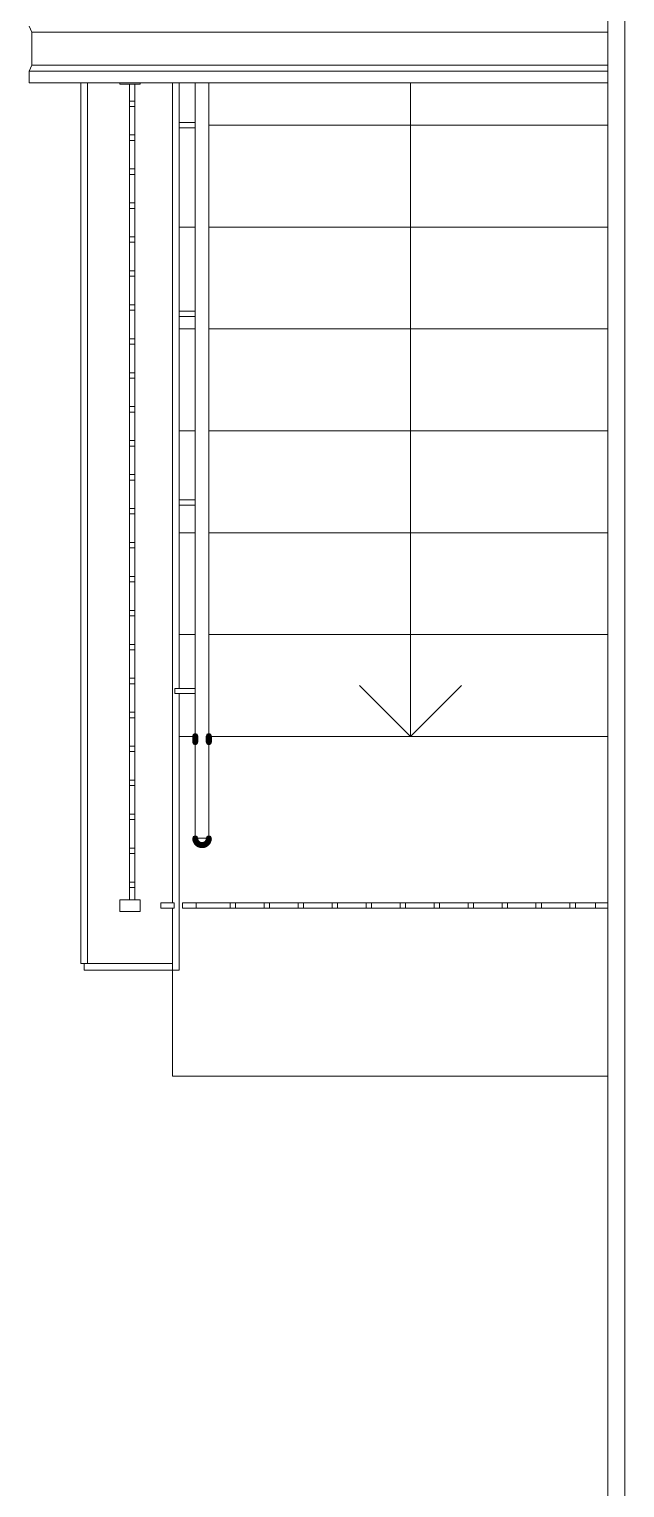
# Model space of a CAD drawing. Header units: millimetres. Extents: x 0 to 1189, y 0 to 841.
# Drawn here: x 738.27 to 755.8, y 568.72 to 611.68 of the extents above; entities that cross this region are included whole.
import ezdxf

# ---------------------------------------------------------------- set-up
doc = ezdxf.new("R2010")
doc.units = ezdxf.units.MM

msp = doc.modelspace()

# ---------------------------------------------------------------- hatches: boundary and pattern name
h = msp.add_hatch(color=7)
h.dxf.hatch_style = 2
h.paths.add_polyline_path([(743.244136, 590.859673), (743.217698, 590.923236), (743.154135, 590.949674), (743.090573, 590.923236), (743.064135, 590.859673), (743.090573, 590.787111), (743.154135, 590.760673), (743.217698, 590.787111)])
h = msp.add_hatch(color=7)
h.dxf.hatch_style = 2
h.paths.add_polyline_path([(743.244136, 590.850673), (743.217698, 590.914236), (743.154135, 590.940674), (743.090573, 590.914236), (743.064135, 590.850673), (743.064135, 590.840673), (743.090573, 590.777111), (743.154135, 590.750673), (743.217698, 590.777111), (743.244136, 590.840673)])
h = msp.add_hatch(color=7)
h.dxf.hatch_style = 2
h.paths.add_polyline_path([(743.244136, 590.840673), (743.217698, 590.904236), (743.154135, 590.930674), (743.090573, 590.904236), (743.064135, 590.840673), (743.064135, 590.830673), (743.090573, 590.767111), (743.154135, 590.740673), (743.217698, 590.767111), (743.244136, 590.830673)])
h = msp.add_hatch(color=7)
h.dxf.hatch_style = 2
h.paths.add_polyline_path([(743.244136, 590.830673), (743.217698, 590.894236), (743.154135, 590.920673), (743.090573, 590.894236), (743.064135, 590.830673), (743.064135, 590.819673), (743.090573, 590.756111), (743.154135, 590.729673), (743.217698, 590.756111), (743.244136, 590.819673)])
h = msp.add_hatch(color=7)
h.dxf.hatch_style = 2
h.paths.add_polyline_path([(743.244136, 590.819673), (743.217698, 590.883236), (743.154135, 590.909673), (743.090573, 590.883236), (743.064135, 590.819673), (743.064135, 590.809673), (743.090573, 590.746111), (743.154135, 590.719673), (743.217698, 590.746111), (743.244136, 590.809673)])
h = msp.add_hatch(color=7)
h.dxf.hatch_style = 2
h.paths.add_polyline_path([(743.244136, 590.809673), (743.217698, 590.873236), (743.154135, 590.899673), (743.090573, 590.873236), (743.064135, 590.809673), (743.064135, 590.798673), (743.090573, 590.735111), (743.154135, 590.708673), (743.217698, 590.735111), (743.244136, 590.798673)])
h = msp.add_hatch(color=7)
h.dxf.hatch_style = 2
h.paths.add_polyline_path([(743.244136, 590.798673), (743.217698, 590.862236), (743.154135, 590.888673), (743.090573, 590.862236), (743.064135, 590.798673), (743.064135, 590.787673), (743.090573, 590.724111), (743.154135, 590.697673), (743.217698, 590.724111), (743.244136, 590.787673)])
h = msp.add_hatch(color=7)
h.dxf.hatch_style = 2
h.paths.add_polyline_path([(743.244136, 590.787673), (743.217698, 590.851236), (743.154135, 590.877673), (743.090573, 590.851236), (743.064135, 590.787673), (743.064135, 590.775673), (743.090573, 590.712111), (743.154135, 590.685673), (743.217698, 590.712111), (743.244136, 590.775673)])
h = msp.add_hatch(color=7)
h.dxf.hatch_style = 2
h.paths.add_polyline_path([(743.244136, 590.775673), (743.217698, 590.839236), (743.154135, 590.865673), (743.090573, 590.839236), (743.064135, 590.775673), (743.064135, 590.764673), (743.090573, 590.701111), (743.154135, 590.674673), (743.217698, 590.701111), (743.244136, 590.764673)])
h = msp.add_hatch(color=7)
h.dxf.hatch_style = 2
h.paths.add_polyline_path([(743.244136, 590.764673), (743.217698, 590.828236), (743.154135, 590.854673), (743.090573, 590.828236), (743.064135, 590.764673), (743.064135, 590.752673), (743.090573, 590.689111), (743.154135, 590.662673), (743.217698, 590.689111), (743.244136, 590.752673)])
h = msp.add_hatch(color=7)
h.dxf.hatch_style = 2
h.paths.add_polyline_path([(743.244136, 590.752673), (743.217698, 590.816236), (743.154135, 590.842673), (743.090573, 590.816236), (743.064135, 590.752673), (743.064135, 590.741673), (743.090573, 590.678111), (743.154135, 590.651673), (743.217698, 590.678111), (743.244136, 590.741673)])
h = msp.add_hatch(color=7)
h.dxf.hatch_style = 2
h.paths.add_polyline_path([(743.244136, 590.741673), (743.217698, 590.805236), (743.154135, 590.831673), (743.090573, 590.805236), (743.064135, 590.741673), (743.064135, 590.729673), (743.090573, 590.666111), (743.154135, 590.639673), (743.217698, 590.666111), (743.244136, 590.729673)])
h = msp.add_hatch(color=7)
h.dxf.hatch_style = 2
h.paths.add_polyline_path([(743.244136, 590.729673), (743.217698, 590.793236), (743.154135, 590.819673), (743.090573, 590.793236), (743.064135, 590.729673), (743.064135, 590.717673), (743.090573, 590.654111), (743.154135, 590.627673), (743.217698, 590.654111), (743.244136, 590.717673)])
h = msp.add_hatch(color=7)
h.dxf.hatch_style = 2
h.paths.add_polyline_path([(743.244136, 590.717673), (743.217698, 590.781236), (743.154135, 590.807673), (743.090573, 590.781236), (743.064135, 590.717673), (743.064135, 590.705673), (743.090573, 590.642111), (743.154135, 590.615673), (743.217698, 590.642111), (743.244136, 590.705673)])
h = msp.add_hatch(color=7)
h.dxf.hatch_style = 2
h.paths.add_polyline_path([(743.244136, 590.705673), (743.217698, 590.769236), (743.154135, 590.795673), (743.090573, 590.769236), (743.064135, 590.705673), (743.064135, 590.693673), (743.090573, 590.630111), (743.154135, 590.603673), (743.217698, 590.630111), (743.244136, 590.693673)])
h = msp.add_hatch(color=7)
h.dxf.hatch_style = 2
h.paths.add_polyline_path([(743.244136, 590.693673), (743.217698, 590.757236), (743.154135, 590.783673), (743.090573, 590.757236), (743.064135, 590.693673), (743.064135, 590.681673), (743.090573, 590.618111), (743.154135, 590.591673), (743.217698, 590.618111), (743.244136, 590.681673)])
h = msp.add_hatch(color=7)
h.dxf.hatch_style = 2
h.paths.add_polyline_path([(743.244136, 590.681673), (743.217698, 590.745236), (743.154135, 590.771673), (743.090573, 590.745236), (743.064135, 590.681673), (743.090573, 590.614111), (743.154135, 590.587673), (743.217698, 590.614111)])
h = msp.add_hatch(color=7)
h.dxf.hatch_style = 2
h.paths.add_polyline_path([(743.464136, 590.856673), (743.490573, 590.793111), (743.554136, 590.766673), (743.617699, 590.793111), (743.644136, 590.856673), (743.617699, 590.923236), (743.554136, 590.949674), (743.490573, 590.923236)])
h = msp.add_hatch(color=7)
h.dxf.hatch_style = 2
h.paths.add_polyline_path([(743.464136, 590.846673), (743.490573, 590.783111), (743.554136, 590.756673), (743.617699, 590.783111), (743.644136, 590.846673), (743.644136, 590.856673), (743.617699, 590.920236), (743.554136, 590.946674), (743.490573, 590.920236), (743.464136, 590.856673)])
h = msp.add_hatch(color=7)
h.dxf.hatch_style = 2
h.paths.add_polyline_path([(743.464136, 590.836673), (743.490573, 590.773111), (743.554136, 590.746673), (743.617699, 590.773111), (743.644136, 590.836673), (743.644136, 590.846673), (743.617699, 590.910236), (743.554136, 590.936674), (743.490573, 590.910236), (743.464136, 590.846673)])
h = msp.add_hatch(color=7)
h.dxf.hatch_style = 2
h.paths.add_polyline_path([(743.464136, 590.826673), (743.490573, 590.763111), (743.554136, 590.736673), (743.617699, 590.763111), (743.644136, 590.826673), (743.644136, 590.836673), (743.617699, 590.900236), (743.554136, 590.926673), (743.490573, 590.900236), (743.464136, 590.836673)])
h = msp.add_hatch(color=7)
h.dxf.hatch_style = 2
h.paths.add_polyline_path([(743.464136, 590.815673), (743.490573, 590.752111), (743.554136, 590.725673), (743.617699, 590.752111), (743.644136, 590.815673), (743.644136, 590.826673), (743.617699, 590.890236), (743.554136, 590.916673), (743.490573, 590.890236), (743.464136, 590.826673)])
h = msp.add_hatch(color=7)
h.dxf.hatch_style = 2
h.paths.add_polyline_path([(743.464136, 590.805673), (743.490573, 590.742111), (743.554136, 590.715673), (743.617699, 590.742111), (743.644136, 590.805673), (743.644136, 590.815673), (743.617699, 590.879236), (743.554136, 590.905673), (743.490573, 590.879236), (743.464136, 590.815673)])
h = msp.add_hatch(color=7)
h.dxf.hatch_style = 2
h.paths.add_polyline_path([(743.464136, 590.794673), (743.490573, 590.731111), (743.554136, 590.704673), (743.617699, 590.731111), (743.644136, 590.794673), (743.644136, 590.805673), (743.617699, 590.869236), (743.554136, 590.895673), (743.490573, 590.869236), (743.464136, 590.805673)])
h = msp.add_hatch(color=7)
h.dxf.hatch_style = 2
h.paths.add_polyline_path([(743.464136, 590.783673), (743.490573, 590.720111), (743.554136, 590.693673), (743.617699, 590.720111), (743.644136, 590.783673), (743.644136, 590.794673), (743.617699, 590.858236), (743.554136, 590.884673), (743.490573, 590.858236), (743.464136, 590.794673)])
h = msp.add_hatch(color=7)
h.dxf.hatch_style = 2
h.paths.add_polyline_path([(743.464136, 590.771673), (743.490573, 590.708111), (743.554136, 590.681673), (743.617699, 590.708111), (743.644136, 590.771673), (743.644136, 590.783673), (743.617699, 590.847236), (743.554136, 590.873673), (743.490573, 590.847236), (743.464136, 590.783673)])
h = msp.add_hatch(color=7)
h.dxf.hatch_style = 2
h.paths.add_polyline_path([(743.464136, 590.760673), (743.490573, 590.697111), (743.554136, 590.670673), (743.617699, 590.697111), (743.644136, 590.760673), (743.644136, 590.771673), (743.617699, 590.835236), (743.554136, 590.861673), (743.490573, 590.835236), (743.464136, 590.771673)])
h = msp.add_hatch(color=7)
h.dxf.hatch_style = 2
h.paths.add_polyline_path([(743.464136, 590.748673), (743.490573, 590.685111), (743.554136, 590.658673), (743.617699, 590.685111), (743.644136, 590.748673), (743.644136, 590.760673), (743.617699, 590.824236), (743.554136, 590.850673), (743.490573, 590.824236), (743.464136, 590.760673)])
h = msp.add_hatch(color=7)
h.dxf.hatch_style = 2
h.paths.add_polyline_path([(743.464136, 590.737673), (743.490573, 590.674111), (743.554136, 590.647673), (743.617699, 590.674111), (743.644136, 590.737673), (743.644136, 590.748673), (743.617699, 590.812236), (743.554136, 590.838673), (743.490573, 590.812236), (743.464136, 590.748673)])
h = msp.add_hatch(color=7)
h.dxf.hatch_style = 2
h.paths.add_polyline_path([(743.464136, 590.725673), (743.490573, 590.662111), (743.554136, 590.635673), (743.617699, 590.662111), (743.644136, 590.725673), (743.644136, 590.737673), (743.617699, 590.801236), (743.554136, 590.827673), (743.490573, 590.801236), (743.464136, 590.737673)])
h = msp.add_hatch(color=7)
h.dxf.hatch_style = 2
h.paths.add_polyline_path([(743.464136, 590.713673), (743.490573, 590.650111), (743.554136, 590.623673), (743.617699, 590.650111), (743.644136, 590.713673), (743.644136, 590.725673), (743.617699, 590.789236), (743.554136, 590.815673), (743.490573, 590.789236), (743.464136, 590.725673)])
h = msp.add_hatch(color=7)
h.dxf.hatch_style = 2
h.paths.add_polyline_path([(743.464136, 590.701673), (743.490573, 590.638111), (743.554136, 590.611673), (743.617699, 590.638111), (743.644136, 590.701673), (743.644136, 590.713673), (743.617699, 590.777236), (743.554136, 590.803673), (743.490573, 590.777236), (743.464136, 590.713673)])
h = msp.add_hatch(color=7)
h.dxf.hatch_style = 2
h.paths.add_polyline_path([(743.464136, 590.689673), (743.490573, 590.626111), (743.554136, 590.599673), (743.617699, 590.626111), (743.644136, 590.689673), (743.644136, 590.701673), (743.617699, 590.765236), (743.554136, 590.791673), (743.490573, 590.765236), (743.464136, 590.701673)])
h = msp.add_hatch(color=7)
h.dxf.hatch_style = 2
h.paths.add_polyline_path([(743.464136, 590.677673), (743.490573, 590.614111), (743.554136, 590.587673), (743.617699, 590.614111), (743.644136, 590.677673), (743.644136, 590.689673), (743.617699, 590.753236), (743.554136, 590.779673), (743.490573, 590.753236), (743.464136, 590.689673)])
h = msp.add_hatch(color=7)
h.dxf.hatch_style = 2
h.paths.add_polyline_path([(743.064135, 587.844669), (743.090573, 587.781106), (743.154135, 587.754669), (743.217698, 587.781106), (743.244136, 587.844669), (743.217698, 587.911231), (743.154135, 587.937669), (743.090573, 587.911231)])
h = msp.add_hatch(color=7)
h.dxf.hatch_style = 2
h.paths.add_polyline_path([(743.065135, 587.828669), (743.091573, 587.765106), (743.155135, 587.738669), (743.218698, 587.765106), (743.245136, 587.828669), (743.218698, 587.900231), (743.155135, 587.926669), (743.091573, 587.900231)])
h = msp.add_hatch(color=7)
h.dxf.hatch_style = 2
h.paths.add_polyline_path([(743.06583, 587.825506), (743.099948, 587.765713), (743.166299, 587.747364), (743.226091, 587.781481), (743.244441, 587.847832), (743.209323, 587.915625), (743.142972, 587.933974), (743.08318, 587.899857)])
h = msp.add_hatch(color=7)
h.dxf.hatch_style = 2
h.paths.add_polyline_path([(743.06683, 587.809506), (743.100948, 587.749713), (743.167299, 587.731364), (743.227091, 587.765481), (743.245441, 587.831832), (743.210323, 587.899624), (743.143972, 587.917974), (743.08418, 587.883857)])
h = msp.add_hatch(color=7)
h.dxf.hatch_style = 2
h.paths.add_polyline_path([(743.06804, 587.800941), (743.103201, 587.741756), (743.169863, 587.724573), (743.229048, 587.759734), (743.246231, 587.826397), (743.21007, 587.892582), (743.143407, 587.909764), (743.084223, 587.874603)])
h = msp.add_hatch(color=7)
h.dxf.hatch_style = 2
h.paths.add_polyline_path([(743.071822, 587.78384), (743.112887, 587.728588), (743.180964, 587.718356), (743.236216, 587.75942), (743.246448, 587.827497), (743.203384, 587.89075), (743.135307, 587.900982), (743.080054, 587.859917)])
h = msp.add_hatch(color=7)
h.dxf.hatch_style = 2
h.paths.add_polyline_path([(743.073822, 587.77584), (743.114887, 587.720588), (743.182964, 587.710356), (743.238216, 587.75142), (743.248448, 587.819497), (743.205384, 587.88275), (743.137307, 587.892982), (743.082054, 587.851917)])
h = msp.add_hatch(color=7)
h.dxf.hatch_style = 2
h.paths.add_polyline_path([(743.075822, 587.76784), (743.116887, 587.712588), (743.184964, 587.702356), (743.240216, 587.74342), (743.250448, 587.811497), (743.207384, 587.87475), (743.139307, 587.884982), (743.084054, 587.843917)])
h = msp.add_hatch(color=7)
h.dxf.hatch_style = 2
h.paths.add_polyline_path([(743.078598, 587.757944), (743.12148, 587.70409), (743.18986, 587.696131), (743.243714, 587.739014), (743.251673, 587.807394), (743.20679, 587.868248), (743.13841, 587.876206), (743.084556, 587.833324)])
h = msp.add_hatch(color=7)
h.dxf.hatch_style = 2
h.paths.add_polyline_path([(743.083866, 587.743068), (743.130938, 587.692835), (743.199737, 587.690399), (743.249969, 587.737471), (743.252405, 587.80627), (743.202333, 587.864503), (743.133534, 587.866938), (743.083302, 587.819866)])
h = msp.add_hatch(color=7)
h.dxf.hatch_style = 2
h.paths.add_polyline_path([(743.088412, 587.732216), (743.137751, 587.684207), (743.206588, 587.684945), (743.254597, 587.734284), (743.253859, 587.803121), (743.20152, 587.85813), (743.132683, 587.857392), (743.084674, 587.808053)])
h = msp.add_hatch(color=7)
h.dxf.hatch_style = 2
h.paths.add_polyline_path([(743.099993, 587.708016), (743.154483, 587.665945), (743.222788, 587.674527), (743.264859, 587.729017), (743.256277, 587.797321), (743.197787, 587.846392), (743.129483, 587.837811), (743.087412, 587.783321)])
h = msp.add_hatch(color=7)
h.dxf.hatch_style = 2
h.paths.add_polyline_path([(743.089866, 587.728068), (743.136938, 587.677835), (743.205737, 587.675399), (743.255969, 587.722471), (743.258405, 587.79127), (743.208333, 587.849503), (743.139534, 587.851938), (743.089302, 587.804866)])
h = msp.add_hatch(color=7)
h.dxf.hatch_style = 2
h.paths.add_polyline_path([(743.103993, 587.701016), (743.158484, 587.658945), (743.226788, 587.667527), (743.268859, 587.722017), (743.260277, 587.790321), (743.201787, 587.839392), (743.133483, 587.830811), (743.091412, 587.776321)])
h = msp.add_hatch(color=7)
h.dxf.hatch_style = 2
h.paths.add_polyline_path([(743.107993, 587.694016), (743.162484, 587.651945), (743.230788, 587.660527), (743.272859, 587.715017), (743.264277, 587.783321), (743.205787, 587.832392), (743.137483, 587.823811), (743.095412, 587.769321)])
h = msp.add_hatch(color=7)
h.dxf.hatch_style = 2
h.paths.add_polyline_path([(743.115251, 587.682746), (743.172506, 587.644523), (743.240059, 587.657784), (743.278281, 587.71504), (743.26502, 587.782592), (743.203765, 587.826814), (743.136212, 587.813553), (743.09799, 587.756298)])
h = msp.add_hatch(color=7)
h.dxf.hatch_style = 2
h.paths.add_polyline_path([(743.121899, 587.673357), (743.180357, 587.637001), (743.247447, 587.652432), (743.283803, 587.710891), (743.268372, 587.77798), (743.204913, 587.821337), (743.137824, 587.805905), (743.101467, 587.747447)])
h = msp.add_hatch(color=7)
h.dxf.hatch_style = 2
h.paths.add_polyline_path([(743.130995, 587.662052), (743.191997, 587.630147), (743.257752, 587.650529), (743.289657, 587.71153), (743.269275, 587.777285), (743.203274, 587.815191), (743.137519, 587.794809), (743.105614, 587.733807)])
h = msp.add_hatch(color=7)
h.dxf.hatch_style = 2
h.paths.add_polyline_path([(743.135995, 587.656052), (743.196997, 587.624147), (743.262752, 587.644529), (743.294657, 587.70553), (743.274275, 587.771285), (743.208274, 587.809191), (743.142519, 587.788809), (743.110614, 587.727807)])
h = msp.add_hatch(color=7)
h.dxf.hatch_style = 2
h.paths.add_polyline_path([(743.147496, 587.644029), (743.211135, 587.617777), (743.274775, 587.644029), (743.301027, 587.707669), (743.274775, 587.771308), (743.205135, 587.80356), (743.141496, 587.777308), (743.115244, 587.713669)])
h = msp.add_hatch(color=7)
h.dxf.hatch_style = 2
h.paths.add_polyline_path([(743.159519, 587.633529), (743.225274, 587.613147), (743.286275, 587.645052), (743.306657, 587.710807), (743.274752, 587.771809), (743.202997, 587.797191), (743.141995, 587.765285), (743.121614, 587.69953)])
h = msp.add_hatch(color=7)
h.dxf.hatch_style = 2
h.paths.add_polyline_path([(743.152995, 587.639052), (743.213997, 587.607147), (743.279752, 587.627529), (743.311657, 587.68853), (743.291275, 587.754285), (743.225274, 587.79219), (743.159519, 587.771809), (743.127614, 587.710807)])
h = msp.add_hatch(color=7)
h.dxf.hatch_style = 2
h.paths.add_polyline_path([(743.176824, 587.618432), (743.243913, 587.603001), (743.302372, 587.639357), (743.317804, 587.706447), (743.281447, 587.764905), (743.207357, 587.785337), (743.148899, 587.74898), (743.133467, 587.681891)])
h = msp.add_hatch(color=7)
h.dxf.hatch_style = 2
h.paths.add_polyline_path([(743.177519, 587.617529), (743.243274, 587.597147), (743.304276, 587.629052), (743.324657, 587.694807), (743.292752, 587.755809), (743.220997, 587.78119), (743.159995, 587.749285), (743.139614, 587.68353)])
h = msp.add_hatch(color=7)
h.dxf.hatch_style = 2
h.paths.add_polyline_path([(743.183519, 587.612529), (743.249274, 587.592147), (743.310276, 587.624052), (743.330657, 587.689807), (743.298752, 587.750809), (743.226997, 587.77619), (743.165995, 587.744285), (743.145614, 587.67853)])
h = msp.add_hatch(color=7)
h.dxf.hatch_style = 2
h.paths.add_polyline_path([(743.203483, 587.599527), (743.271787, 587.590945), (743.326278, 587.633016), (743.334859, 587.70132), (743.292788, 587.755811), (743.217484, 587.768392), (743.162994, 587.726321), (743.154412, 587.658017)])
h = msp.add_hatch(color=7)
h.dxf.hatch_style = 2
h.paths.add_polyline_path([(743.210483, 587.595527), (743.278787, 587.586945), (743.333278, 587.629016), (743.341859, 587.69732), (743.299788, 587.751811), (743.224484, 587.764392), (743.169994, 587.722321), (743.161412, 587.654017)])
h = msp.add_hatch(color=7)
h.dxf.hatch_style = 2
h.paths.add_polyline_path([(743.217483, 587.591527), (743.285787, 587.582945), (743.340278, 587.625016), (743.348859, 587.69332), (743.306788, 587.747811), (743.231484, 587.760392), (743.176994, 587.718321), (743.168412, 587.650017)])
h = msp.add_hatch(color=7)
h.dxf.hatch_style = 2
h.paths.add_polyline_path([(743.233683, 587.583945), (743.30252, 587.583207), (743.351859, 587.631216), (743.352597, 587.700053), (743.304588, 587.749392), (743.228751, 587.75313), (743.179412, 587.705121), (743.178674, 587.636284)])
h = msp.add_hatch(color=7)
h.dxf.hatch_style = 2
h.paths.add_polyline_path([(743.231483, 587.584527), (743.299787, 587.575945), (743.354278, 587.618016), (743.362859, 587.68632), (743.320788, 587.740811), (743.245484, 587.753392), (743.190994, 587.711321), (743.182412, 587.643017)])
h = msp.add_hatch(color=7)
h.dxf.hatch_style = 2
h.paths.add_polyline_path([(743.252534, 587.575399), (743.321333, 587.577835), (743.368405, 587.628067), (743.365969, 587.696866), (743.315737, 587.743938), (743.238938, 587.744502), (743.191866, 587.69427), (743.194302, 587.625471)])
h = msp.add_hatch(color=7)
h.dxf.hatch_style = 2
h.paths.add_polyline_path([(743.266411, 587.571131), (743.334791, 587.57909), (743.377673, 587.632944), (743.369715, 587.701323), (743.315861, 587.744206), (743.240481, 587.738247), (743.197598, 587.684393), (743.205557, 587.616014)])
h = msp.add_hatch(color=7)
h.dxf.hatch_style = 2
h.paths.add_polyline_path([(743.267534, 587.570399), (743.336333, 587.572835), (743.383405, 587.623067), (743.380969, 587.691866), (743.330737, 587.738938), (743.253938, 587.739502), (743.206866, 587.68927), (743.209302, 587.620471)])
h = msp.add_hatch(color=7)
h.dxf.hatch_style = 2
h.paths.add_polyline_path([(743.285307, 587.565356), (743.353384, 587.575588), (743.394449, 587.63084), (743.384217, 587.698917), (743.328964, 587.739981), (743.252887, 587.731749), (743.211823, 587.676497), (743.222055, 587.60842)])
h = msp.add_hatch(color=7)
h.dxf.hatch_style = 2
h.paths.add_polyline_path([(743.303972, 587.562363), (743.370323, 587.580713), (743.404441, 587.640505), (743.386091, 587.706856), (743.326299, 587.740974), (743.251948, 587.723624), (743.21783, 587.663832), (743.23618, 587.597481)])
h = msp.add_hatch(color=7)
h.dxf.hatch_style = 2
h.paths.add_polyline_path([(743.297411, 587.563131), (743.365791, 587.57109), (743.408673, 587.624944), (743.400715, 587.693323), (743.346861, 587.736206), (743.271481, 587.730247), (743.228598, 587.676393), (743.236557, 587.608014)])
h = msp.add_hatch(color=7)
h.dxf.hatch_style = 2
h.paths.add_polyline_path([(743.318972, 587.559363), (743.385323, 587.577713), (743.419441, 587.637505), (743.401091, 587.703856), (743.341299, 587.737974), (743.266948, 587.720624), (743.23283, 587.660832), (743.25118, 587.594481)])
h = msp.add_hatch(color=7)
h.dxf.hatch_style = 2
h.paths.add_polyline_path([(743.326973, 587.558363), (743.393323, 587.576713), (743.427441, 587.636505), (743.409091, 587.702856), (743.349299, 587.736974), (743.274948, 587.719624), (743.24083, 587.659832), (743.25918, 587.593481)])
h = msp.add_hatch(color=7)
h.dxf.hatch_style = 2
h.paths.add_polyline_path([(743.346136, 587.557668), (743.409698, 587.584106), (743.436136, 587.647668), (743.409698, 587.711231), (743.346136, 587.737669), (743.274573, 587.711231), (743.248136, 587.647668), (743.274573, 587.584106)])
h = msp.add_hatch(color=7)
h.dxf.hatch_style = 2
h.paths.add_polyline_path([(743.354136, 587.557668), (743.417698, 587.584106), (743.444136, 587.647668), (743.417698, 587.711231), (743.354136, 587.737669), (743.282573, 587.711231), (743.256136, 587.647668), (743.282573, 587.584106)])
h = msp.add_hatch(color=7)
h.dxf.hatch_style = 2
h.paths.add_polyline_path([(743.356136, 587.557668), (743.419698, 587.584106), (743.446136, 587.647668), (743.419698, 587.711231), (743.356136, 587.737669), (743.290573, 587.711231), (743.264136, 587.647668), (743.290573, 587.584106)])
h = msp.add_hatch(color=7)
h.dxf.hatch_style = 2
h.paths.add_polyline_path([(743.364136, 587.557668), (743.427698, 587.584106), (743.454136, 587.647668), (743.427698, 587.711231), (743.364136, 587.737669), (743.292573, 587.711231), (743.266136, 587.647668), (743.292573, 587.584106)])
h = msp.add_hatch(color=7)
h.dxf.hatch_style = 2
h.paths.add_polyline_path([(743.372136, 587.557668), (743.435698, 587.584106), (743.462136, 587.647668), (743.435698, 587.711231), (743.372136, 587.737669), (743.300573, 587.711231), (743.274136, 587.647668), (743.300573, 587.584106)])
h = msp.add_hatch(color=7)
h.dxf.hatch_style = 2
h.paths.add_polyline_path([(743.391299, 587.559363), (743.451091, 587.593481), (743.469441, 587.659832), (743.435324, 587.719624), (743.368973, 587.737974), (743.30118, 587.702856), (743.282831, 587.636505), (743.316948, 587.576713)])
h = msp.add_hatch(color=7)
h.dxf.hatch_style = 2
h.paths.add_polyline_path([(743.399299, 587.560363), (743.459091, 587.594481), (743.477441, 587.660832), (743.443324, 587.720624), (743.376973, 587.738974), (743.30918, 587.703856), (743.290831, 587.637505), (743.324948, 587.577713)])
h = msp.add_hatch(color=7)
h.dxf.hatch_style = 2
h.paths.add_polyline_path([(743.417964, 587.564356), (743.473217, 587.60542), (743.483449, 587.673497), (743.442384, 587.728749), (743.374308, 587.738981), (743.311055, 587.695917), (743.300823, 587.62784), (743.341887, 587.572588)])
h = msp.add_hatch(color=7)
h.dxf.hatch_style = 2
h.paths.add_polyline_path([(743.425964, 587.566356), (743.481217, 587.60742), (743.491449, 587.675497), (743.450384, 587.730749), (743.382308, 587.740981), (743.319055, 587.697917), (743.308823, 587.62984), (743.349887, 587.574588)])
h = msp.add_hatch(color=7)
h.dxf.hatch_style = 2
h.paths.add_polyline_path([(743.433964, 587.568356), (743.489217, 587.60942), (743.499449, 587.677497), (743.458384, 587.732749), (743.390308, 587.742981), (743.327055, 587.699917), (743.316823, 587.63184), (743.357887, 587.576588)])
h = msp.add_hatch(color=7)
h.dxf.hatch_style = 2
h.paths.add_polyline_path([(743.443861, 587.571131), (743.497715, 587.614014), (743.505673, 587.682393), (743.462791, 587.736247), (743.394411, 587.744206), (743.333557, 587.699323), (743.325598, 587.630944), (743.368481, 587.57709)])
h = msp.add_hatch(color=7)
h.dxf.hatch_style = 2
h.paths.add_polyline_path([(743.458737, 587.576399), (743.50897, 587.623471), (743.511406, 587.69227), (743.464333, 587.742502), (743.395535, 587.744938), (743.337302, 587.694866), (743.334866, 587.626067), (743.381939, 587.575835)])
h = msp.add_hatch(color=7)
h.dxf.hatch_style = 2
h.paths.add_polyline_path([(743.469589, 587.580945), (743.517598, 587.630284), (743.516859, 587.699121), (743.467521, 587.74713), (743.398683, 587.746392), (743.343674, 587.694053), (743.344413, 587.625216), (743.393751, 587.577207)])
h = msp.add_hatch(color=7)
h.dxf.hatch_style = 2
h.paths.add_polyline_path([(743.485788, 587.589527), (743.527859, 587.644017), (743.519278, 587.712321), (743.464788, 587.754392), (743.396483, 587.745811), (743.347412, 587.68732), (743.355994, 587.619016), (743.410484, 587.576945)])
h = msp.add_hatch(color=7)
h.dxf.hatch_style = 2
h.paths.add_polyline_path([(743.480737, 587.586399), (743.53097, 587.633471), (743.533406, 587.70227), (743.486333, 587.752502), (743.417535, 587.754938), (743.359302, 587.704866), (743.356866, 587.636067), (743.403939, 587.585835)])
h = msp.add_hatch(color=7)
h.dxf.hatch_style = 2
h.paths.add_polyline_path([(743.500788, 587.596527), (743.54286, 587.651017), (743.534278, 587.719321), (743.479788, 587.761392), (743.411483, 587.752811), (743.362412, 587.69432), (743.370994, 587.626016), (743.425484, 587.583945)])
h = msp.add_hatch(color=7)
h.dxf.hatch_style = 2
h.paths.add_polyline_path([(743.512059, 587.603784), (743.550281, 587.661039), (743.53702, 587.728592), (743.479765, 587.766814), (743.412213, 587.753553), (743.36799, 587.692298), (743.381251, 587.624745), (743.438507, 587.586523)])
h = msp.add_hatch(color=7)
h.dxf.hatch_style = 2
h.paths.add_polyline_path([(743.521447, 587.610432), (743.557804, 587.668891), (743.542372, 587.73598), (743.483914, 587.772337), (743.416824, 587.756905), (743.373468, 587.693447), (743.3889, 587.626357), (743.447358, 587.590001)])
h = msp.add_hatch(color=7)
h.dxf.hatch_style = 2
h.paths.add_polyline_path([(743.525059, 587.612784), (743.563281, 587.670039), (743.550021, 587.737592), (743.492765, 587.775814), (743.425213, 587.762553), (743.38099, 587.701298), (743.394251, 587.633745), (743.451507, 587.595523)])
h = msp.add_hatch(color=7)
h.dxf.hatch_style = 2
h.paths.add_polyline_path([(743.534447, 587.619432), (743.570804, 587.677891), (743.555372, 587.74498), (743.496914, 587.781337), (743.429824, 587.765905), (743.386468, 587.702447), (743.4019, 587.635357), (743.460358, 587.599001)])
h = msp.add_hatch(color=7)
h.dxf.hatch_style = 2
h.paths.add_polyline_path([(743.551776, 587.635029), (743.578027, 587.698669), (743.551776, 587.762308), (743.488136, 587.78856), (743.424496, 587.762308), (743.392245, 587.692669), (743.418496, 587.629029), (743.482136, 587.602777)])
h = msp.add_hatch(color=7)
h.dxf.hatch_style = 2
h.paths.add_polyline_path([(743.551753, 587.634529), (743.583658, 587.69553), (743.563276, 587.761285), (743.502274, 587.79319), (743.436519, 587.772809), (743.398614, 587.706807), (743.418996, 587.641052), (743.479998, 587.609147)])
h = msp.add_hatch(color=7)
h.dxf.hatch_style = 2
h.paths.add_polyline_path([(743.568276, 587.652052), (743.588658, 587.717807), (743.556753, 587.778809), (743.490998, 587.799191), (743.429996, 587.767285), (743.404614, 587.69553), (743.436519, 587.634529), (743.502274, 587.614147)])
h = msp.add_hatch(color=7)
h.dxf.hatch_style = 2
h.paths.add_polyline_path([(743.568776, 587.652029), (743.595027, 587.715669), (743.568776, 587.779308), (743.505136, 587.80556), (743.441496, 587.779308), (743.409245, 587.709669), (743.435496, 587.646029), (743.499136, 587.619777)])
h = msp.add_hatch(color=7)
h.dxf.hatch_style = 2
h.paths.add_polyline_path([(743.579276, 587.664052), (743.599658, 587.729807), (743.567753, 587.790809), (743.501998, 587.811191), (743.440996, 587.779285), (743.415614, 587.70753), (743.447519, 587.646529), (743.513274, 587.626147)])
h = msp.add_hatch(color=7)
h.dxf.hatch_style = 2
h.paths.add_polyline_path([(743.584276, 587.670052), (743.604658, 587.735807), (743.572753, 587.796809), (743.506998, 587.817191), (743.445996, 587.785285), (743.420614, 587.71353), (743.452519, 587.652529), (743.518274, 587.632147)])
h = msp.add_hatch(color=7)
h.dxf.hatch_style = 2
h.paths.add_polyline_path([(743.597278, 587.690016), (743.60586, 587.758321), (743.563789, 587.812811), (743.495484, 587.821392), (743.440994, 587.779321), (743.428412, 587.704017), (743.470483, 587.649527), (743.538788, 587.640945)])
h = msp.add_hatch(color=7)
h.dxf.hatch_style = 2
h.paths.add_polyline_path([(743.593276, 587.683052), (743.613658, 587.748807), (743.581753, 587.809809), (743.515998, 587.830191), (743.454996, 587.798285), (743.429614, 587.72653), (743.461519, 587.665529), (743.527274, 587.645147)])
h = msp.add_hatch(color=7)
h.dxf.hatch_style = 2
h.paths.add_polyline_path([(743.606278, 587.703016), (743.61486, 587.771321), (743.572789, 587.825811), (743.504484, 587.834392), (743.449994, 587.792321), (743.437412, 587.717017), (743.479483, 587.662527), (743.547788, 587.653945)])
h = msp.add_hatch(color=7)
h.dxf.hatch_style = 2
h.paths.add_polyline_path([(743.610278, 587.710016), (743.61886, 587.778321), (743.576789, 587.832811), (743.508484, 587.841392), (743.453994, 587.799321), (743.441412, 587.724017), (743.483483, 587.669527), (743.551788, 587.660945)])
h = msp.add_hatch(color=7)
h.dxf.hatch_style = 2
h.paths.add_polyline_path([(743.617859, 587.726216), (743.618598, 587.795053), (743.570589, 587.844392), (743.501751, 587.84513), (743.452413, 587.797121), (743.448674, 587.721284), (743.496683, 587.671945), (743.565521, 587.671207)])
h = msp.add_hatch(color=7)
h.dxf.hatch_style = 2
h.paths.add_polyline_path([(743.619635, 587.729419), (743.624414, 587.798095), (743.579385, 587.850167), (743.51071, 587.854947), (743.458637, 587.809918), (743.449858, 587.733243), (743.494887, 587.68117), (743.563562, 587.67639)])
h = msp.add_hatch(color=7)
h.dxf.hatch_style = 2
h.paths.add_polyline_path([(743.627673, 587.751944), (743.619715, 587.820324), (743.565861, 587.863206), (743.497481, 587.855248), (743.454599, 587.801394), (743.460557, 587.726014), (743.514411, 587.683131), (743.582791, 587.69109)])
h = msp.add_hatch(color=7)
h.dxf.hatch_style = 2
h.paths.add_polyline_path([(743.628406, 587.753068), (743.62597, 587.821866), (743.575737, 587.868938), (743.506939, 587.866503), (743.459866, 587.81627), (743.459302, 587.739471), (743.509535, 587.692399), (743.578333, 587.694835)])
h = msp.add_hatch(color=7)
h.dxf.hatch_style = 2
h.paths.add_polyline_path([(743.629859, 587.756216), (743.630598, 587.825053), (743.582589, 587.874392), (743.513751, 587.87513), (743.464413, 587.827121), (743.460674, 587.751284), (743.508683, 587.701946), (743.577521, 587.701207)])
h = msp.add_hatch(color=7)
h.dxf.hatch_style = 2
h.paths.add_polyline_path([(743.639441, 587.796506), (743.621092, 587.862857), (743.561299, 587.896974), (743.494948, 587.878624), (743.460831, 587.818832), (743.47818, 587.744481), (743.537973, 587.710364), (743.604324, 587.728713)])
h = msp.add_hatch(color=7)
h.dxf.hatch_style = 2
h.paths.add_polyline_path([(743.636449, 587.77784), (743.626217, 587.845917), (743.570964, 587.886982), (743.502887, 587.87675), (743.461823, 587.821497), (743.470055, 587.74542), (743.525308, 587.704356), (743.593385, 587.714588)])
h = msp.add_hatch(color=7)
h.dxf.hatch_style = 2
h.paths.add_polyline_path([(743.642441, 587.812506), (743.624092, 587.878857), (743.564299, 587.912974), (743.497948, 587.894624), (743.463831, 587.834832), (743.48118, 587.760481), (743.540973, 587.726364), (743.607324, 587.744713)])
h = msp.add_hatch(color=7)
h.dxf.hatch_style = 2
h.paths.add_polyline_path([(743.644136, 587.847669), (743.617699, 587.911231), (743.554136, 587.937669), (743.490573, 587.911231), (743.464136, 587.847669), (743.490573, 587.776106), (743.554136, 587.749669), (743.617699, 587.776106)])
h = msp.add_hatch(color=7)
h.dxf.hatch_style = 2
h.paths.add_polyline_path([(743.644136, 587.839669), (743.617699, 587.903231), (743.554136, 587.929669), (743.490573, 587.903231), (743.464136, 587.839669), (743.490573, 587.768106), (743.554136, 587.741669), (743.617699, 587.768106)])
h = msp.add_hatch(color=7)
h.dxf.hatch_style = 2
h.paths.add_polyline_path([(743.639449, 587.793841), (743.629217, 587.861917), (743.573964, 587.902982), (743.505887, 587.89275), (743.464823, 587.837497), (743.473055, 587.76142), (743.528308, 587.720356), (743.596385, 587.730588)])
h = msp.add_hatch(color=7)
h.dxf.hatch_style = 2
h.paths.add_polyline_path([(743.643441, 587.820506), (743.625092, 587.886857), (743.565299, 587.920974), (743.498948, 587.902624), (743.464831, 587.842832), (743.48218, 587.768481), (743.541973, 587.734364), (743.608324, 587.752713)])

# ---------------------------------------------------------------- linework, layer by layer
at = {"color": 7, "lineweight": 0}
for points in [[(755.296154, 568.056639), (755.296154, 676.509804)], [(755.796155, 676.509804), (755.796155, 568.014638)], [(738.342128, 611.590705), (738.267128, 611.760705)], [(738.342128, 610.613704), (738.342128, 611.590705)], [(755.296154, 611.590705), (738.342128, 611.590705)], [(738.267128, 610.443703), (738.342128, 610.613704)], [(738.267128, 610.093703), (738.267128, 610.443703)], [(755.296154, 610.443703), (738.267128, 610.443703)], [(755.296154, 610.613704), (738.342128, 610.613704)], [(755.296154, 610.093703), (738.267128, 610.093703)], [(739.78513, 584.164663), (739.78513, 610.093703)], [(739.985131, 584.164663), (739.985131, 610.093703)], [(740.932132, 610.093703), (740.932132, 610.059703)], [(740.932132, 610.059703), (741.532133, 610.059703)], [(741.216132, 609.559702), (741.216132, 610.059703)], [(741.376133, 610.059703), (741.376133, 609.559702)], [(741.532133, 610.059703), (741.532133, 610.093703)], [(742.485134, 610.093703), (742.485134, 585.947666)], [(742.685135, 610.093703), (742.685135, 592.255676)], [(743.154135, 610.093703), (743.154135, 590.859673)], [(743.154135, 610.093703), (743.154135, 590.981674)], [(743.554136, 590.859673), (743.554136, 610.093703)], [(743.554136, 610.093703), (743.554136, 590.981674)], [(749.490145, 610.093703), (749.490145, 608.847701)], [(741.216132, 609.399702), (741.216132, 609.559702)], [(741.376133, 609.559702), (741.216132, 609.559702)], [(741.376133, 609.559702), (741.376133, 609.399702)], [(741.376133, 609.399702), (741.216132, 609.399702)], [(741.216132, 608.5597), (741.216132, 609.399702)], [(741.376133, 609.399702), (741.376133, 608.5597)], [(743.154135, 608.922701), (742.685135, 608.922701)], [(742.685135, 608.772701), (743.154135, 608.772701)], [(755.296154, 608.847701), (743.554136, 608.847701)], [(755.296154, 608.847701), (743.554136, 608.847701)], [(749.490145, 608.847701), (749.490145, 605.847696)], [(741.216132, 608.3997), (741.216132, 608.5597)], [(741.376133, 608.5597), (741.216132, 608.5597)], [(741.216132, 608.3997), (741.376133, 608.3997)], [(741.216132, 607.559699), (741.216132, 608.3997)], [(741.376133, 608.5597), (741.376133, 608.3997)], [(741.376133, 608.3997), (741.376133, 607.559699)], [(741.216132, 607.399699), (741.216132, 607.559699)], [(741.376133, 607.559699), (741.216132, 607.559699)], [(741.216132, 607.399699), (741.376133, 607.399699)], [(741.216132, 606.559697), (741.216132, 607.399699)], [(741.376133, 607.559699), (741.376133, 607.399699)], [(741.376133, 607.399699), (741.376133, 606.559697)], [(741.216132, 606.399697), (741.216132, 606.559697)], [(741.376133, 606.559697), (741.216132, 606.559697)], [(741.376133, 606.559697), (741.376133, 606.399697)], [(741.216132, 606.399697), (741.376133, 606.399697)], [(741.216132, 605.559696), (741.216132, 606.399697)], [(741.376133, 606.399697), (741.376133, 605.559696)], [(743.154135, 605.847696), (742.685135, 605.847696)], [(743.154135, 605.847696), (742.685135, 605.847696)], [(755.296154, 605.847696), (743.554136, 605.847696)], [(755.296154, 605.847696), (743.554136, 605.847696)], [(749.490145, 605.847696), (749.490145, 602.847692)], [(741.216132, 605.399696), (741.216132, 605.559696)], [(741.376133, 605.559696), (741.216132, 605.559696)], [(741.216132, 605.399696), (741.376133, 605.399696)], [(741.216132, 604.559694), (741.216132, 605.399696)], [(741.376133, 605.559696), (741.376133, 605.399696)], [(741.376133, 605.399696), (741.376133, 604.559694)], [(741.216132, 604.399694), (741.216132, 604.559694)], [(741.376133, 604.559694), (741.216132, 604.559694)], [(741.216132, 604.399694), (741.376133, 604.399694)], [(741.216132, 603.559693), (741.216132, 604.399694)], [(741.376133, 604.559694), (741.376133, 604.399694)], [(741.376133, 604.399694), (741.376133, 603.559693)], [(741.216132, 603.399693), (741.216132, 603.559693)], [(741.376133, 603.559693), (741.216132, 603.559693)], [(741.376133, 603.559693), (741.376133, 603.399693)], [(741.216132, 603.399693), (741.376133, 603.399693)], [(741.216132, 602.559691), (741.216132, 603.399693)], [(741.376133, 603.399693), (741.376133, 602.559691)], [(743.154135, 603.367693), (742.685135, 603.367693)], [(742.685135, 603.217692), (743.154135, 603.217692)], [(743.154135, 602.847692), (742.685135, 602.847692)], [(743.154135, 602.847692), (742.685135, 602.847692)], [(755.296154, 602.847692), (743.554136, 602.847692)], [(755.296154, 602.847692), (743.554136, 602.847692)], [(749.490145, 602.847692), (749.490145, 599.847687)], [(741.216132, 602.399691), (741.216132, 602.559691)], [(741.376133, 602.559691), (741.216132, 602.559691)], [(741.216132, 602.399691), (741.376133, 602.399691)], [(741.216132, 601.55969), (741.216132, 602.399691)], [(741.376133, 602.559691), (741.376133, 602.399691)], [(741.376133, 602.399691), (741.376133, 601.55969)], [(741.216132, 601.399689), (741.216132, 601.55969)], [(741.376133, 601.55969), (741.216132, 601.55969)], [(741.216132, 601.399689), (741.376133, 601.399689)], [(741.216132, 600.559688), (741.216132, 601.399689)], [(741.376133, 601.55969), (741.376133, 601.399689)], [(741.376133, 601.399689), (741.376133, 600.559688)], [(741.216132, 600.399688), (741.216132, 600.559688)], [(741.376133, 600.559688), (741.216132, 600.559688)], [(741.376133, 600.559688), (741.376133, 600.399688)], [(741.216132, 600.399688), (741.376133, 600.399688)], [(741.216132, 599.559687), (741.216132, 600.399688)], [(741.376133, 600.399688), (741.376133, 599.559687)], [(743.154135, 599.847687), (742.685135, 599.847687)], [(743.154135, 599.847687), (742.685135, 599.847687)], [(755.296154, 599.847687), (743.554136, 599.847687)], [(755.296154, 599.847687), (743.554136, 599.847687)], [(749.490145, 599.847687), (749.490145, 596.847683)], [(741.216132, 599.399686), (741.216132, 599.559687)], [(741.376133, 599.559687), (741.216132, 599.559687)], [(741.216132, 599.399686), (741.376133, 599.399686)], [(741.216132, 598.559685), (741.216132, 599.399686)], [(741.376133, 599.559687), (741.376133, 599.399686)], [(741.376133, 599.399686), (741.376133, 598.559685)], [(741.216132, 598.399685), (741.216132, 598.559685)], [(741.376133, 598.559685), (741.216132, 598.559685)], [(741.216132, 598.399685), (741.376133, 598.399685)], [(741.216132, 597.559684), (741.216132, 598.399685)], [(741.376133, 598.559685), (741.376133, 598.399685)], [(741.376133, 598.399685), (741.376133, 597.559684)], [(741.216132, 597.399683), (741.216132, 597.559684)], [(741.376133, 597.559684), (741.216132, 597.559684)], [(741.376133, 597.559684), (741.376133, 597.399683)], [(743.154135, 597.812684), (742.685135, 597.812684)], [(742.685135, 597.662684), (743.154135, 597.662684)], [(741.216132, 597.399683), (741.376133, 597.399683)], [(741.216132, 596.559682), (741.216132, 597.399683)], [(741.376133, 597.399683), (741.376133, 596.559682)], [(743.154135, 596.847683), (742.685135, 596.847683)], [(743.154135, 596.847683), (742.685135, 596.847683)], [(755.296154, 596.847683), (743.554136, 596.847683)], [(755.296154, 596.847683), (743.554136, 596.847683)], [(749.490145, 596.847683), (749.490145, 593.847678)], [(741.216132, 596.399682), (741.216132, 596.559682)], [(741.376133, 596.559682), (741.216132, 596.559682)], [(741.216132, 596.399682), (741.376133, 596.399682)], [(741.216132, 595.559681), (741.216132, 596.399682)], [(741.376133, 596.559682), (741.376133, 596.399682)], [(741.376133, 596.399682), (741.376133, 595.559681)], [(741.216132, 595.39968), (741.216132, 595.559681)], [(741.376133, 595.559681), (741.216132, 595.559681)], [(741.216132, 595.39968), (741.376133, 595.39968)], [(741.216132, 594.559679), (741.216132, 595.39968)], [(741.376133, 595.559681), (741.376133, 595.39968)], [(741.376133, 595.39968), (741.376133, 594.559679)], [(741.216132, 594.399679), (741.216132, 594.559679)], [(741.376133, 594.559679), (741.216132, 594.559679)], [(741.376133, 594.559679), (741.376133, 594.399679)], [(741.216132, 594.399679), (741.376133, 594.399679)], [(741.216132, 593.559678), (741.216132, 594.399679)], [(741.376133, 594.399679), (741.376133, 593.559678)], [(743.154135, 593.847678), (742.685135, 593.847678)], [(743.154135, 593.847678), (742.685135, 593.847678)], [(755.296154, 593.847678), (743.554136, 593.847678)], [(755.296154, 593.847678), (743.554136, 593.847678)], [(749.490145, 593.847678), (749.490145, 590.847673)], [(741.216132, 593.399677), (741.216132, 593.559678)], [(741.376133, 593.559678), (741.216132, 593.559678)], [(741.216132, 593.399677), (741.376133, 593.399677)], [(741.216132, 592.559676), (741.216132, 593.399677)], [(741.376133, 593.559678), (741.376133, 593.399677)], [(741.376133, 593.399677), (741.376133, 592.559676)], [(741.216132, 592.399676), (741.216132, 592.559676)], [(741.376133, 592.559676), (741.216132, 592.559676)], [(741.216132, 592.399676), (741.376133, 592.399676)], [(741.216132, 591.559674), (741.216132, 592.399676)], [(741.376133, 592.559676), (741.376133, 592.399676)], [(741.376133, 592.399676), (741.376133, 591.559674)], [(749.490145, 590.847673), (747.990143, 592.347676)], [(749.490145, 590.847673), (750.990147, 592.347676)], [(743.154135, 592.257676), (742.554134, 592.257676)], [(742.554134, 592.257676), (742.554134, 592.182675)], [(742.554134, 592.182675), (742.554134, 592.107675)], [(742.554134, 592.107675), (743.154135, 592.107675)], [(742.685135, 592.110675), (742.685135, 583.964663)], [(741.216132, 591.399674), (741.216132, 591.559674)], [(741.376133, 591.559674), (741.216132, 591.559674)], [(741.376133, 591.559674), (741.376133, 591.399674)], [(741.216132, 591.399674), (741.376133, 591.399674)], [(741.216132, 590.559673), (741.216132, 591.399674)], [(741.376133, 591.399674), (741.376133, 590.559673)], [(743.160135, 590.847673), (742.685135, 590.847673)], [(743.160135, 590.847673), (742.685135, 590.847673)], [(743.154135, 590.677673), (743.154135, 590.981674)], [(743.154135, 590.677673), (743.154135, 587.847669)], [(743.154135, 590.677673), (743.154135, 587.847669)], [(743.554136, 590.677673), (743.554136, 590.981674)], [(755.296154, 590.847673), (743.554136, 590.847673)], [(755.296154, 590.847673), (743.554136, 590.847673)], [(743.554136, 587.847669), (743.554136, 590.677673)], [(743.554136, 590.677673), (743.554136, 587.847669)], [(741.216132, 590.399673), (741.216132, 590.559673)], [(741.376133, 590.559673), (741.216132, 590.559673)], [(741.216132, 590.399673), (741.376133, 590.399673)], [(741.216132, 589.559671), (741.216132, 590.399673)], [(741.376133, 590.559673), (741.376133, 590.399673)], [(741.376133, 590.399673), (741.376133, 589.559671)], [(741.216132, 589.399671), (741.216132, 589.559671)], [(741.376133, 589.559671), (741.216132, 589.559671)], [(741.216132, 589.399671), (741.376133, 589.399671)], [(741.216132, 588.55967), (741.216132, 589.399671)], [(741.376133, 589.559671), (741.376133, 589.399671)], [(741.376133, 589.399671), (741.376133, 588.55967)], [(741.216132, 588.39967), (741.216132, 588.55967)], [(741.376133, 588.55967), (741.216132, 588.55967)], [(741.376133, 588.55967), (741.376133, 588.39967)], [(741.216132, 588.39967), (741.376133, 588.39967)], [(741.216132, 587.559668), (741.216132, 588.39967)], [(741.376133, 588.39967), (741.376133, 587.559668)], [(743.554136, 587.847669), (743.154135, 587.847669)], [(743.331136, 587.847669), (743.378136, 587.847669)], [(741.216132, 587.399668), (741.216132, 587.559668)], [(741.376133, 587.559668), (741.216132, 587.559668)], [(741.216132, 587.399668), (741.376133, 587.399668)], [(741.216132, 586.559667), (741.216132, 587.399668)], [(741.376133, 587.559668), (741.376133, 587.399668)], [(741.376133, 587.399668), (741.376133, 586.559667)], [(741.216132, 586.399667), (741.216132, 586.559667)], [(741.376133, 586.559667), (741.216132, 586.559667)], [(741.216132, 586.399667), (741.376133, 586.399667)], [(741.216132, 586.037666), (741.216132, 586.399667)], [(741.376133, 586.559667), (741.376133, 586.399667)], [(741.376133, 586.399667), (741.376133, 586.037666)], [(740.932132, 586.037666), (740.932132, 585.693666)], [(741.532133, 586.037666), (740.932132, 586.037666)], [(741.532133, 585.693666), (741.532133, 586.037666)], [(742.137134, 585.947666), (742.537134, 585.947666)], [(742.137134, 585.787666), (742.137134, 585.947666)], [(742.537134, 585.947666), (742.537134, 585.787666)], [(742.782135, 585.947666), (743.182135, 585.947666)], [(742.782135, 585.787666), (742.782135, 585.947666)], [(743.182135, 585.947666), (743.182135, 585.787666)], [(743.182135, 585.947666), (744.182137, 585.947666)], [(744.182137, 585.947666), (744.342137, 585.947666)], [(744.182137, 585.787666), (744.182137, 585.947666)], [(744.342137, 585.947666), (744.342137, 585.787666)], [(744.342137, 585.947666), (745.182138, 585.947666)], [(745.182138, 585.947666), (745.342139, 585.947666)], [(745.182138, 585.787666), (745.182138, 585.947666)], [(745.342139, 585.947666), (745.342139, 585.787666)], [(745.342139, 585.947666), (746.18214, 585.947666)], [(746.18214, 585.947666), (746.34214, 585.947666)], [(746.18214, 585.787666), (746.18214, 585.947666)], [(746.34214, 585.947666), (746.34214, 585.787666)], [(746.34214, 585.947666), (747.182142, 585.947666)], [(747.182142, 585.947666), (747.342142, 585.947666)], [(747.182142, 585.787666), (747.182142, 585.947666)], [(747.342142, 585.947666), (747.342142, 585.787666)], [(747.342142, 585.947666), (748.182143, 585.947666)], [(748.182143, 585.947666), (748.342143, 585.947666)], [(748.182143, 585.787666), (748.182143, 585.947666)], [(748.342143, 585.947666), (748.342143, 585.787666)], [(748.342143, 585.947666), (749.182145, 585.947666)], [(749.182145, 585.947666), (749.342145, 585.947666)], [(749.182145, 585.787666), (749.182145, 585.947666)], [(749.342145, 585.947666), (749.342145, 585.787666)], [(749.342145, 585.947666), (750.182146, 585.947666)], [(750.182146, 585.947666), (750.342146, 585.947666)], [(750.182146, 585.787666), (750.182146, 585.947666)], [(750.342146, 585.947666), (750.342146, 585.787666)], [(750.342146, 585.947666), (751.182148, 585.947666)], [(751.182148, 585.947666), (751.342148, 585.947666)], [(751.182148, 585.787666), (751.182148, 585.947666)], [(751.342148, 585.947666), (751.342148, 585.787666)], [(751.342148, 585.947666), (752.182149, 585.947666)], [(752.182149, 585.947666), (752.342149, 585.947666)], [(752.182149, 585.787666), (752.182149, 585.947666)], [(752.342149, 585.947666), (752.342149, 585.787666)], [(752.342149, 585.947666), (753.182151, 585.947666)], [(753.182151, 585.947666), (753.342151, 585.947666)], [(753.182151, 585.787666), (753.182151, 585.947666)], [(753.342151, 585.947666), (753.342151, 585.787666)], [(753.342151, 585.947666), (754.182152, 585.947666)], [(754.182152, 585.947666), (754.342152, 585.947666)], [(754.182152, 585.787666), (754.182152, 585.947666)], [(754.342152, 585.947666), (754.342152, 585.787666)], [(754.342152, 585.947666), (754.932153, 585.947666)], [(754.932153, 585.947666), (755.296154, 585.947666)], [(754.932153, 585.787666), (754.932153, 585.947666)], [(740.932132, 585.693666), (741.532133, 585.693666)], [(742.537134, 585.787666), (742.137134, 585.787666)], [(742.485134, 585.787666), (742.485134, 583.964663)], [(743.182135, 585.787666), (742.782135, 585.787666)], [(744.182137, 585.787666), (743.182135, 585.787666)], [(744.342137, 585.787666), (744.182137, 585.787666)], [(745.182138, 585.787666), (744.342137, 585.787666)], [(745.342139, 585.787666), (745.182138, 585.787666)], [(746.18214, 585.787666), (745.342139, 585.787666)], [(746.34214, 585.787666), (746.18214, 585.787666)], [(747.182142, 585.787666), (746.34214, 585.787666)], [(747.342142, 585.787666), (747.182142, 585.787666)], [(748.182143, 585.787666), (747.342142, 585.787666)], [(748.342143, 585.787666), (748.182143, 585.787666)], [(749.182145, 585.787666), (748.342143, 585.787666)], [(749.342145, 585.787666), (749.182145, 585.787666)], [(750.182146, 585.787666), (749.342145, 585.787666)], [(750.342146, 585.787666), (750.182146, 585.787666)], [(751.182148, 585.787666), (750.342146, 585.787666)], [(751.342148, 585.787666), (751.182148, 585.787666)], [(752.182149, 585.787666), (751.342148, 585.787666)], [(752.342149, 585.787666), (752.182149, 585.787666)], [(753.182151, 585.787666), (752.342149, 585.787666)], [(753.342151, 585.787666), (753.182151, 585.787666)], [(754.182152, 585.787666), (753.342151, 585.787666)], [(754.342152, 585.787666), (754.182152, 585.787666)], [(754.932153, 585.787666), (754.342152, 585.787666)], [(755.296154, 585.787666), (754.932153, 585.787666)], [(739.78513, 584.164663), (742.485134, 584.164663)], [(739.88513, 584.164663), (739.88513, 583.964663)], [(742.685135, 583.964663), (739.88513, 583.964663)], [(742.485134, 583.964663), (742.485134, 580.847658)], [(742.485134, 580.847658), (755.296154, 580.847658)]]:
    msp.add_lwpolyline(points, dxfattribs=at)

doc.saveas('drawing.dxf')
